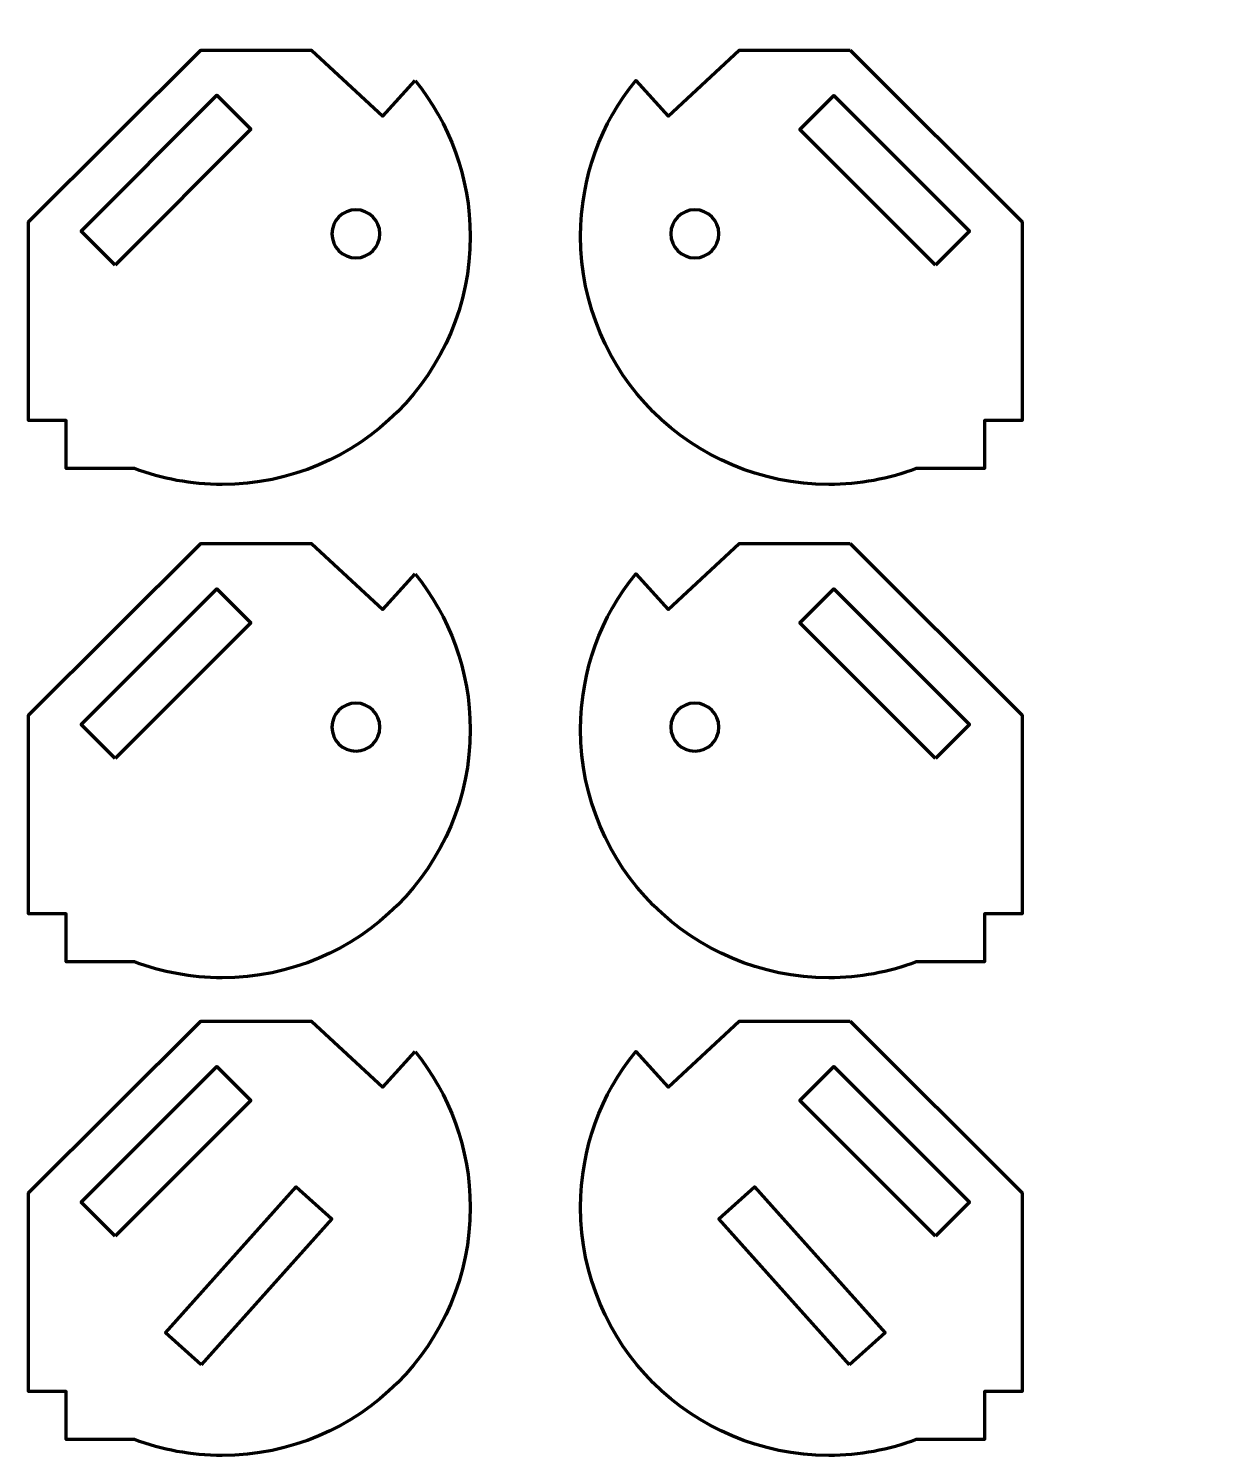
# Model space of a CAD drawing. Header units: inches. Extents: x 589 to 2016, y -1839 to -951.
# Drawn here: x 1811.4 to 1885.4, y -1712.5 to -1623.4 of the extents above; entities that cross this region are included whole.
import ezdxf

# ---------------------------------------------------------------- set-up
doc = ezdxf.new("R2010")
doc.units = ezdxf.units.IN
doc.header["$MEASUREMENT"] = 0
doc.layers.add('Layer 1', color=7, linetype='Continuous')

msp = doc.modelspace()

# ---------------------------------------------------------------- linework, layer by layer
at = {"layer": 'Layer 1', "color": 18, "lineweight": 80, "true_color": 0x010101}
for points in [[(1816.759, -1638.162), (1814.638, -1636.04), (1823.124, -1627.551), (1825.246, -1629.675), (1816.759, -1638.162)], [(1868.025, -1638.162), (1859.536, -1629.676), (1861.66, -1627.552), (1870.147, -1636.041), (1868.025, -1638.162)], [(1816.759, -1668.982), (1814.638, -1666.857), (1823.124, -1658.372), (1825.246, -1660.493), (1816.759, -1668.982)], [(1868.025, -1668.982), (1859.536, -1660.493), (1861.66, -1658.371), (1870.147, -1666.857), (1868.025, -1668.982)], [(1816.759, -1698.817), (1814.638, -1696.695), (1823.124, -1688.209), (1825.246, -1690.331), (1816.759, -1698.817)], [(1868.025, -1698.817), (1859.536, -1690.331), (1861.66, -1688.209), (1870.147, -1696.695), (1868.025, -1698.817)], [(1822.142, -1706.85), (1819.906, -1704.851), (1828.064, -1695.727), (1830.301, -1697.726), (1822.142, -1706.85)], [(1862.639, -1706.85), (1854.481, -1697.726), (1856.717, -1695.727), (1864.875, -1704.851), (1862.639, -1706.85)]]:
    msp.add_lwpolyline(points, dxfattribs=at)
for points, knots in [([(1890.793, -1602.256), (1890.793, -1602.256), (1883.877, -1602.256), (1883.877, -1602.256), (1883.877, -1602.256), (1879.425, -1606.379), (1879.425, -1606.379), (1879.425, -1606.379), (1877.403, -1604.138), (1877.403, -1604.138), (1876.132, -1605.204), (1875.97, -1607.099), (1877.035, -1608.364), (1877.035, -1608.364), (1878.396, -1609.889), (1878.396, -1609.889), (1878.396, -1609.889), (1880.632, -1607.89), (1880.632, -1607.89), (1880.632, -1607.89), (1897.193, -1626.412), (1897.193, -1626.412), (1897.193, -1626.412), (1894.99, -1628.383), (1894.99, -1628.383), (1894.99, -1628.383), (1899.202, -1628.383), (1899.202, -1628.383), (1899.202, -1628.383), (1899.202, -1625.376), (1899.202, -1625.376), (1899.202, -1625.376), (1901.554, -1625.376), (1901.554, -1625.376), (1901.554, -1625.376), (1901.554, -1612.965), (1901.554, -1612.965), (1901.554, -1612.965), (1890.793, -1602.256), (1890.793, -1602.256)], [0, 0, 0, 0, 1, 1, 1, 2, 2, 2, 3, 3, 3, 4, 4, 4, 5, 5, 5, 6, 6, 6, 7, 7, 7, 8, 8, 8, 9, 9, 9, 10, 10, 10, 11, 11, 11, 12, 12, 12, 13, 13, 13, 13]), ([(1835.501, -1626.62), (1835.501, -1626.62), (1833.479, -1628.859), (1833.479, -1628.859), (1833.479, -1628.859), (1829.026, -1624.739), (1829.026, -1624.739), (1829.026, -1624.739), (1822.11, -1624.739), (1822.11, -1624.739), (1822.11, -1624.739), (1811.35, -1635.447), (1811.35, -1635.447), (1811.35, -1635.447), (1811.35, -1647.86), (1811.35, -1647.86), (1811.35, -1647.86), (1813.702, -1647.858), (1813.702, -1647.858), (1813.702, -1647.858), (1813.702, -1650.858), (1813.702, -1650.858), (1813.702, -1650.858), (1817.971, -1650.866), (1817.971, -1650.866), (1819.672, -1651.507), (1821.519, -1651.859), (1823.447, -1651.859), (1832.008, -1651.859), (1838.947, -1644.919), (1838.947, -1636.358), (1838.941, -1632.669), (1837.65, -1629.282), (1835.501, -1626.62)], [0, 0, 0, 0, 1, 1, 1, 2, 2, 2, 3, 3, 3, 4, 4, 4, 5, 5, 5, 6, 6, 6, 7, 7, 7, 8, 8, 8, 9, 9, 9, 10, 10, 10, 11, 11, 11, 11]), ([(1862.676, -1624.739), (1862.676, -1624.739), (1855.76, -1624.739), (1855.76, -1624.739), (1855.76, -1624.739), (1851.306, -1628.859), (1851.306, -1628.859), (1851.306, -1628.859), (1849.285, -1626.62), (1849.285, -1626.62), (1847.132, -1629.282), (1845.844, -1632.669), (1845.844, -1636.358), (1845.844, -1644.92), (1852.784, -1651.859), (1861.345, -1651.859), (1863.271, -1651.859), (1865.115, -1651.507), (1866.817, -1650.865), (1866.817, -1650.865), (1871.088, -1650.858), (1871.088, -1650.858), (1871.088, -1650.858), (1871.088, -1647.857), (1871.088, -1647.857), (1871.088, -1647.857), (1873.44, -1647.86), (1873.44, -1647.86), (1873.44, -1647.86), (1873.44, -1635.446), (1873.44, -1635.446), (1873.44, -1635.446), (1862.676, -1624.739), (1862.676, -1624.739)], [0, 0, 0, 0, 1, 1, 1, 2, 2, 2, 3, 3, 3, 4, 4, 4, 5, 5, 5, 6, 6, 6, 7, 7, 7, 8, 8, 8, 9, 9, 9, 10, 10, 10, 11, 11, 11, 11]), ([(1831.803, -1637.702), (1830.973, -1637.702), (1830.303, -1637.031), (1830.303, -1636.203), (1830.303, -1635.372), (1830.972, -1634.703), (1831.803, -1634.703), (1832.632, -1634.703), (1833.302, -1635.372), (1833.302, -1636.203), (1833.302, -1637.03), (1832.632, -1637.702), (1831.803, -1637.702)], [0, 0, 0, 0, 1, 1, 1, 2, 2, 2, 3, 3, 3, 4, 4, 4, 4]), ([(1852.98, -1637.702), (1852.151, -1637.702), (1851.48, -1637.031), (1851.48, -1636.203), (1851.48, -1635.372), (1852.152, -1634.703), (1852.98, -1634.703), (1853.809, -1634.703), (1854.48, -1635.372), (1854.48, -1636.203), (1854.48, -1637.03), (1853.809, -1637.702), (1852.98, -1637.702)], [0, 0, 0, 0, 1, 1, 1, 2, 2, 2, 3, 3, 3, 4, 4, 4, 4]), ([(1835.501, -1657.436), (1835.501, -1657.436), (1833.479, -1659.678), (1833.479, -1659.678), (1833.479, -1659.678), (1829.026, -1655.555), (1829.026, -1655.555), (1829.026, -1655.555), (1822.11, -1655.555), (1822.11, -1655.555), (1822.11, -1655.555), (1811.35, -1666.264), (1811.35, -1666.264), (1811.35, -1666.264), (1811.35, -1678.675), (1811.35, -1678.675), (1811.35, -1678.675), (1813.702, -1678.672), (1813.702, -1678.672), (1813.702, -1678.672), (1813.702, -1681.673), (1813.702, -1681.673), (1813.702, -1681.673), (1817.971, -1681.681), (1817.971, -1681.681), (1819.672, -1682.322), (1821.519, -1682.673), (1823.447, -1682.673), (1832.008, -1682.673), (1838.947, -1675.731), (1838.947, -1667.173), (1838.941, -1663.487), (1837.65, -1660.098), (1835.501, -1657.436)], [0, 0, 0, 0, 1, 1, 1, 2, 2, 2, 3, 3, 3, 4, 4, 4, 5, 5, 5, 6, 6, 6, 7, 7, 7, 8, 8, 8, 9, 9, 9, 10, 10, 10, 11, 11, 11, 11]), ([(1862.676, -1655.554), (1862.676, -1655.554), (1855.76, -1655.554), (1855.76, -1655.554), (1855.76, -1655.554), (1851.306, -1659.678), (1851.306, -1659.678), (1851.306, -1659.678), (1849.285, -1657.436), (1849.285, -1657.436), (1847.132, -1660.099), (1845.844, -1663.486), (1845.844, -1667.175), (1845.844, -1675.735), (1852.784, -1682.675), (1861.345, -1682.675), (1863.271, -1682.675), (1865.115, -1682.325), (1866.817, -1681.683), (1866.817, -1681.683), (1871.088, -1681.674), (1871.088, -1681.674), (1871.088, -1681.674), (1871.088, -1678.674), (1871.088, -1678.674), (1871.088, -1678.674), (1873.44, -1678.676), (1873.44, -1678.676), (1873.44, -1678.676), (1873.44, -1666.266), (1873.44, -1666.266), (1873.44, -1666.266), (1862.676, -1655.554), (1862.676, -1655.554)], [0, 0, 0, 0, 1, 1, 1, 2, 2, 2, 3, 3, 3, 4, 4, 4, 5, 5, 5, 6, 6, 6, 7, 7, 7, 8, 8, 8, 9, 9, 9, 10, 10, 10, 11, 11, 11, 11]), ([(1831.803, -1668.518), (1830.973, -1668.518), (1830.303, -1667.849), (1830.303, -1667.018), (1830.303, -1666.19), (1830.972, -1665.519), (1831.803, -1665.519), (1832.632, -1665.519), (1833.302, -1666.19), (1833.302, -1667.018), (1833.302, -1667.85), (1832.632, -1668.518), (1831.803, -1668.518)], [0, 0, 0, 0, 1, 1, 1, 2, 2, 2, 3, 3, 3, 4, 4, 4, 4]), ([(1852.98, -1668.518), (1852.151, -1668.518), (1851.48, -1667.849), (1851.48, -1667.018), (1851.48, -1666.19), (1852.152, -1665.519), (1852.98, -1665.519), (1853.809, -1665.519), (1854.48, -1666.19), (1854.48, -1667.018), (1854.48, -1667.85), (1853.809, -1668.518), (1852.98, -1668.518)], [0, 0, 0, 0, 1, 1, 1, 2, 2, 2, 3, 3, 3, 4, 4, 4, 4]), ([(1835.501, -1687.275), (1835.501, -1687.275), (1833.479, -1689.517), (1833.479, -1689.517), (1833.479, -1689.517), (1829.026, -1685.393), (1829.026, -1685.393), (1829.026, -1685.393), (1822.11, -1685.393), (1822.11, -1685.393), (1822.11, -1685.393), (1811.35, -1696.103), (1811.35, -1696.103), (1811.35, -1696.103), (1811.35, -1708.513), (1811.35, -1708.513), (1811.35, -1708.513), (1813.702, -1708.511), (1813.702, -1708.511), (1813.702, -1708.511), (1813.702, -1711.511), (1813.702, -1711.511), (1813.702, -1711.511), (1817.971, -1711.52), (1817.971, -1711.52), (1819.672, -1712.161), (1821.519, -1712.512), (1823.447, -1712.512), (1832.008, -1712.512), (1838.947, -1705.57), (1838.947, -1697.012), (1838.941, -1693.326), (1837.65, -1689.937), (1835.501, -1687.275)], [0, 0, 0, 0, 1, 1, 1, 2, 2, 2, 3, 3, 3, 4, 4, 4, 5, 5, 5, 6, 6, 6, 7, 7, 7, 8, 8, 8, 9, 9, 9, 10, 10, 10, 11, 11, 11, 11]), ([(1862.676, -1685.393), (1862.676, -1685.393), (1855.76, -1685.393), (1855.76, -1685.393), (1855.76, -1685.393), (1851.306, -1689.517), (1851.306, -1689.517), (1851.306, -1689.517), (1849.285, -1687.275), (1849.285, -1687.275), (1847.132, -1689.938), (1845.844, -1693.324), (1845.844, -1697.013), (1845.844, -1705.574), (1852.784, -1712.514), (1861.345, -1712.514), (1863.271, -1712.514), (1865.115, -1712.163), (1866.817, -1711.521), (1866.817, -1711.521), (1871.088, -1711.513), (1871.088, -1711.513), (1871.088, -1711.513), (1871.088, -1708.513), (1871.088, -1708.513), (1871.088, -1708.513), (1873.44, -1708.515), (1873.44, -1708.515), (1873.44, -1708.515), (1873.44, -1696.104), (1873.44, -1696.104), (1873.44, -1696.104), (1862.676, -1685.393), (1862.676, -1685.393)], [0, 0, 0, 0, 1, 1, 1, 2, 2, 2, 3, 3, 3, 4, 4, 4, 5, 5, 5, 6, 6, 6, 7, 7, 7, 8, 8, 8, 9, 9, 9, 10, 10, 10, 11, 11, 11, 11])]:
    msp.add_open_spline(points, degree=3, knots=knots, dxfattribs=at)

doc.saveas('drawing.dxf')
